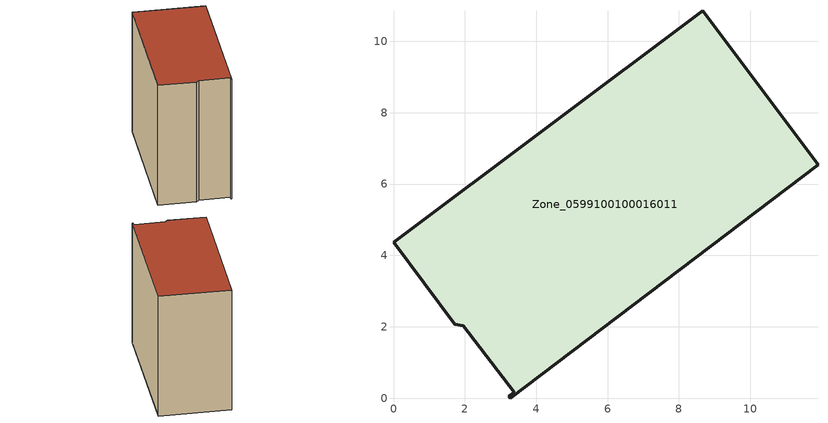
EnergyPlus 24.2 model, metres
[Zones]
Zone_0599100100016011
 floor ground (C_G): 3.38,0.16 1.95,2.03 1.72,2.07 0,4.37 8.66,10.86 11.9,6.54 3.27,0 3.23,0.05 z0
 wall outside (C_F): 3.27,0 11.9,6.54 8.66,10.86 0,4.37 1.72,2.07 1.95,2.03 3.38,0.16 3.23,0.05 3.27,0 z0:10.01
 roof outside (C_R): 1.95,2.03 3.38,0.16 3.23,0.05 3.27,0 11.9,6.54 8.66,10.86 0,4.37 1.72,2.07 z10.01
[BUILDING]
Pand.0599100100016011: North Axis=0; Terrain=City; Loads Convergence Tolerance Value=0.04; Temperature Convergence Tolerance Value=0.4; Solar Distribution=FullExterior; Maximum Number of Warmup Days=25; Minimum Number of Warmup Days=1
[Site:Location]
Rotterdam.The.Hague.AP_ZH_NLD Design_Conditions: Latitude=51.96; Longitude=4.45; Time Zone=1; Elevation=-4.5
[SITE:GROUNDTEMPERATURE:BUILDINGSURFACE]
18, 18, 18, 18, 18, 18, 18, 18, 18, 18, 18, 18
[MATERIAL] Thermal Absorptance=0.9; Solar Absorptance=0.7; Visible Absorptance=0.7
Name | Roughness | Thickness | Conductivity | Density | Specific Heat
G.TI.2015-2018 | MediumSmooth | 0.15 | 0.0428571 | 540 | 1210
F.TI.2015-2018 | Rough | 0.3 | 0.0666667 | 1920 | 840
R.TI.2015-2018 | MediumRough | 0.2 | 0.0333333 | 1500 | 1000
[CONSTRUCTION]
C_G: G.TI.2015-2018
C_F: F.TI.2015-2018
C_R: R.TI.2015-2018
[ZONE]
Zone_0599100100016011: Type=1; Multiplier=1; Ceiling Height=Autocalculate; Volume=Autocalculate; Floor Area=autocalculate; Part of Total Floor Area=Yes
[ZONEINFILTRATION:DESIGNFLOWRATE]
Infil_Zone_0599100100016011: Zone or ZoneList or Space or SpaceList=Zone_0599100100016011; Schedule=AlwaysOn; Design Flow Rate Calculation Method=Flow/Area; Flow Rate per Floor Area=0.0015; Constant Term Coefficient=1; Temperature Term Coefficient=0; Velocity Term Coefficient=0; Velocity Squared Term Coefficient=0
[HVACTEMPLATE:ZONE:IDEALLOADSAIRSYSTEM]
Zone_0599100100016011: Maximum Heating Supply Air Temperature=50; Minimum Cooling Supply Air Temperature=13; Maximum Heating Supply Air Humidity Ratio=0.0156; Minimum Cooling Supply Air Humidity Ratio=0.0077; Heating Limit=NoLimit; Cooling Limit=NoLimit; Dehumidification Control Type=ConstantSensibleHeatRatio; Cooling Sensible Heat Ratio=0.7; Dehumidification Setpoint=60; Humidification Control Type=None; Humidification Setpoint=30; Outdoor Air Method=None; Outdoor Air Flow Rate per Person=0.00944; Outdoor Air Flow Rate per Zone Floor Area=0; Outdoor Air Flow Rate per Zone=0; Demand Controlled Ventilation Type=None; Outdoor Air Economizer Type=NoEconomizer; Heat Recovery Type=None; Sensible Heat Recovery Effectiveness=0.7; Latent Heat Recovery Effectiveness=0.65
[ZONECONTROL:THERMOSTAT]
ThermostatControl_Zone_0599100100016011: Zone or ZoneList=Zone_0599100100016011; Control Type Schedule=DualSetpointControlType; Control 1=Thermostat_Zone_0599100100016011; Temperature Difference Between Cutout And Setpoint=0
[THERMOSTATSETPOINT:DUALSETPOINT]
Thermostat_Zone_0599100100016011: Heating Setpoint Temperature Schedule=HeatingSetpoint_Zone_0599100100016011; Cooling Setpoint Temperature Schedule=CoolingSetpoint_Zone_0599100100016011
[SCHEDULE:COMPACT]
HeatingSetpoint_Zone_0599100100016011: Through: 12/31, For: AllDays, Until: 24:00, 21
CoolingSetpoint_Zone_0599100100016011: Through: 12/31, For: AllDays, Until: 24:00, 24
DualSetpointControlType: Through: 12/31, For: AllDays, Until: 24:00, 4
AlwaysOn: Through: 12/31, For: AllDays, Until: 24:00, 1
